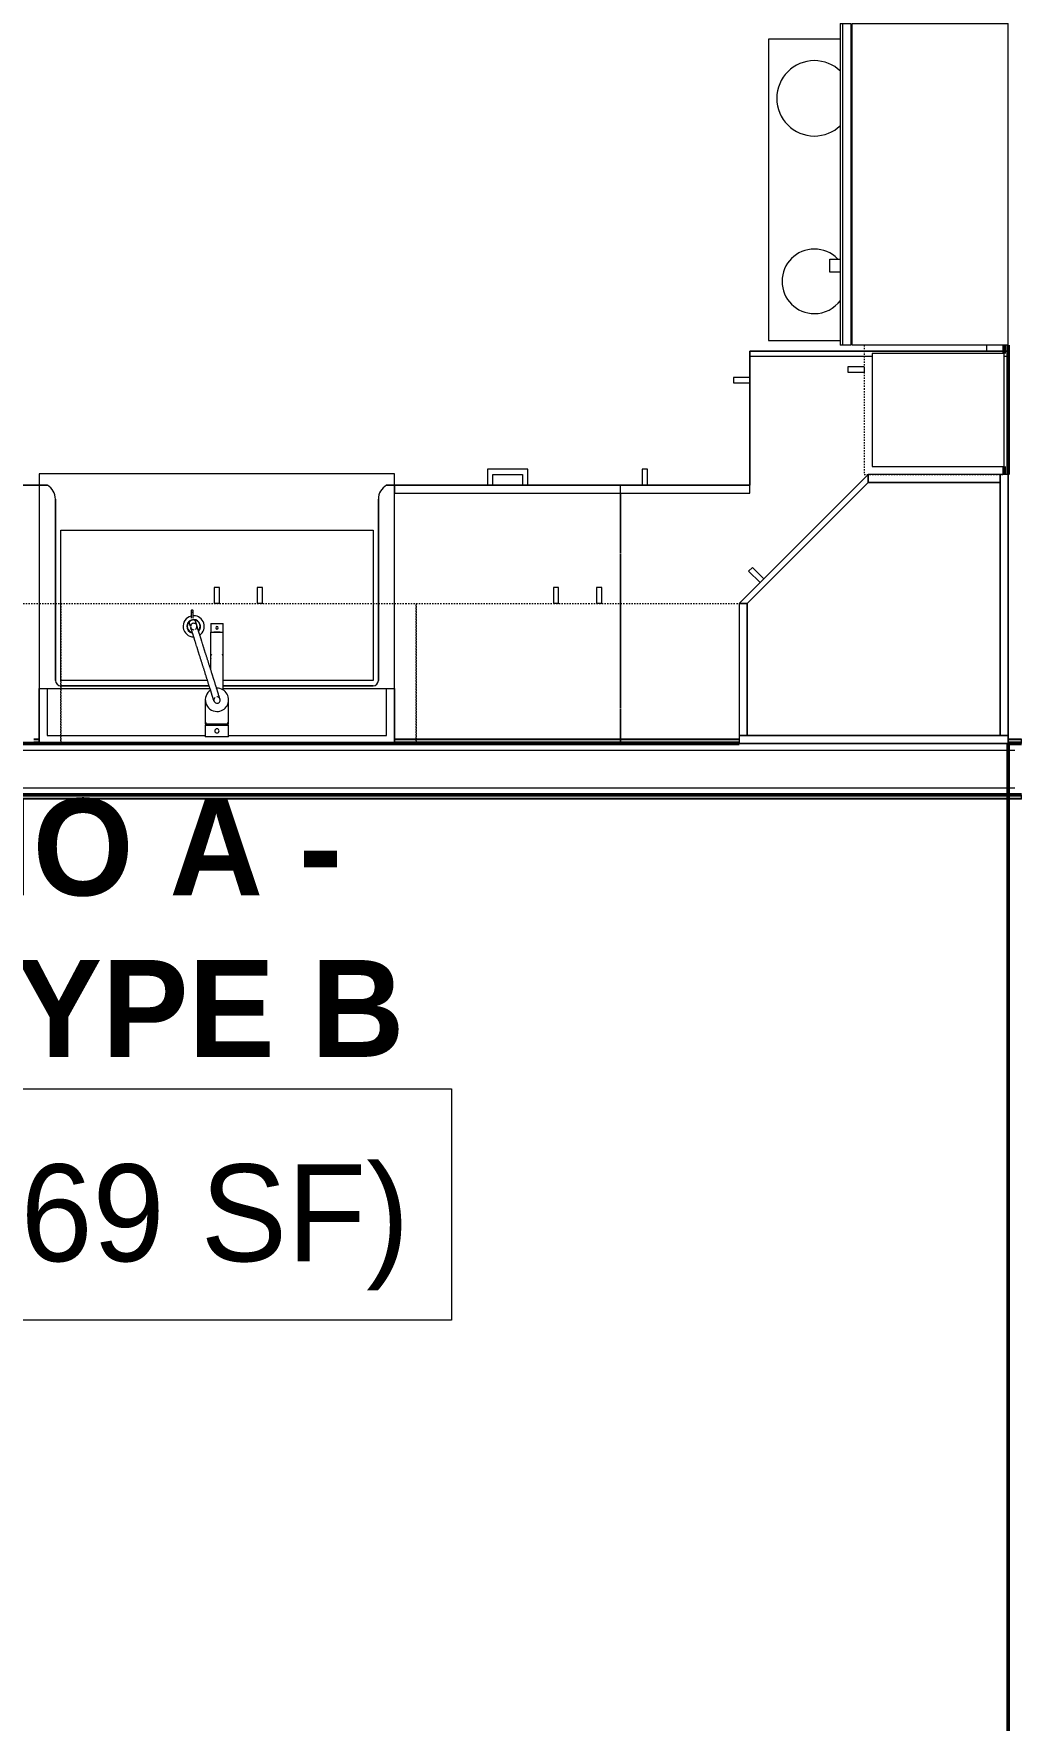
# Model space of a CAD drawing. Header units: inches. Extents: x -4235 to -464, y 9706 to 12425.
# Drawn here: x -2607.9 to -2517.1, y 10559.7 to 10716.4 of the extents above; entities that cross this region are included whole.
import ezdxf

# ---------------------------------------------------------------- set-up
doc = ezdxf.new("R2010")
doc.units = ezdxf.units.IN
doc.header["$MEASUREMENT"] = 0
doc.linetypes.add('Dash', pattern=[0.25, 0.125, -0.125])
for name, color, linetype, lineweight in [('0-1', 7, 'Continuous', 5), ('0-2', 254, 'Continuous', 9), ('A-AREA-IDEN', 2, 'Continuous', 9), ('A-WALL-1', 250, 'Continuous', 50), ('A-WALL-2', 50, 'Continuous', 13), ('A-WALL-3', 10, 'Continuous', 9), ('A-WALL-4', 254, 'Continuous', 9), ('A-WALL-5', 7, 'Continuous', 9), ('A-WALL-6', 113, 'Continuous', 9), ('I-WALL-1', 250, 'Continuous', 50), ('I-WALL-2', 10, 'Continuous', 9), ('I-WALL-3', 254, 'Continuous', 9), ('P-SANR-FIXT-1', 7, 'Continuous', 9), ('P-SANR-FIXT-2', 254, 'Continuous', 9), ('Q-CASE', 31, 'Continuous', 9), ('Q-CASE-1', 10, 'Continuous', 9), ('Q-CASE-2', 254, 'Continuous', 9), ('Q-CASE-3', 7, 'Continuous', 9), ('Q-CASE-4', 7, 'Dash', 9), ('Q-SPCQ-1', 7, 'Continuous', 9)]:
    doc.layers.add(name, color=color, linetype=linetype, lineweight=lineweight)
doc.styles.add('Century Gothic', font='ufonts.com_century-gothic.ttf', dxfattribs={"height": 9})
doc.styles.add('Century Gothic_B', font='GOTHICB.TTF', dxfattribs={"height": 9})

# ---------------------------------------------------------------- blocks, each defined once
blk = doc.blocks.new('Basic Wall _ INT - W4BØF - _5_8 GYP - 2X4 WOOD_BATT_ - 5_8 GYP_ - ___-2701567-BACKGROUND - 1ST FLOOR')
at = {"layer": 'A-WALL-3'}
for p, q in [((-2666.06, 10645.66), (-2666.06, 10645.64)), ((-2666.06, 10645.54), (-2666.06, 10645.6)), ((-2666.06, 10645.25), (-2666.06, 10645.54)), ((-2666.06, 10645.52), (-2666.06, 10645.46)), ((-2666.06, 10645.46), (-2666.06, 10645.31)), ((-2666.06, 10645.31), (-2666.06, 10645.25)), ((-2665.77, 10645.31), (-2665.83, 10645.31)), ((-2665.65, 10645.31), (-2665.73, 10645.31)), ((-2642.36, 10645.31), (-2642.47, 10645.31)), ((-2642.27, 10645.31), (-2642.36, 10645.31)), ((-2642.21, 10645.31), (-2642.26, 10645.31)), ((-2642.06, 10645.66), (-2637.31, 10645.66)), ((-2637.34, 10645.31), (-2642.03, 10645.31)), ((-2637.11, 10645.31), (-2637.17, 10645.31)), ((-2637.02, 10645.31), (-2637.11, 10645.31)), ((-2636.9, 10645.31), (-2637.02, 10645.31)), ((-2517.37, 10645.66), (-2516.12, 10645.66)), ((-2516.12, 10645.31), (-2517.37, 10645.31)), ((-2516.12, 10645.66), (-2516.12, 10645.62)), ((-2516.12, 10645.64), (-2516.12, 10645.66)), ((-2516.12, 10645.62), (-2516.12, 10645.54)), ((-2516.12, 10645.54), (-2516.12, 10645.25)), ((-2516.12, 10645.46), (-2516.12, 10645.52)), ((-2516.12, 10645.31), (-2516.12, 10645.46)), ((-2516.12, 10645.25), (-2516.12, 10645.31))]:
    blk.add_line(p, q, dxfattribs=at)
at = {"layer": 'A-WALL-4'}
for p, q in [((-2666.06, 10645.62), (-2666.06, 10645.66)), ((-2666.06, 10645.66), (-2642.06, 10645.66)), ((-2666.06, 10645.6), (-2666.06, 10645.62)), ((-2665.77, 10645.25), (-2665.83, 10645.25)), ((-2665.65, 10645.25), (-2665.73, 10645.25)), ((-2642.47, 10645.31), (-2665.65, 10645.31)), ((-2642.36, 10645.25), (-2642.47, 10645.25)), ((-2642.27, 10645.25), (-2642.36, 10645.25)), ((-2642.21, 10645.25), (-2642.26, 10645.25)), ((-2642.05, 10645.54), (-2637.32, 10645.54)), ((-2637.35, 10645.25), (-2642.02, 10645.25)), ((-2637.31, 10645.66), (-2517.37, 10645.66)), ((-2637.11, 10645.25), (-2637.17, 10645.25)), ((-2637.02, 10645.25), (-2637.11, 10645.25)), ((-2636.9, 10645.25), (-2637.02, 10645.25)), ((-2517.37, 10645.31), (-2636.9, 10645.31)), ((-2517.37, 10645.54), (-2516.12, 10645.54)), ((-2516.12, 10645.25), (-2517.37, 10645.25))]:
    blk.add_line(p, q, dxfattribs=at)
at = {"layer": 'A-WALL-5'}
for p, q in [((-2666.06, 10645.54), (-2642.06, 10645.54)), ((-2642.47, 10645.25), (-2665.65, 10645.25)), ((-2637.31, 10645.54), (-2517.37, 10645.54)), ((-2517.37, 10645.25), (-2636.9, 10645.25))]:
    blk.add_line(p, q, dxfattribs=at)
blk = doc.blocks.new('Basic Wall _ INT - W4BØF - _5_8 GYP - 2X4 WOOD_BATT_ - 5_8 GYP_ - ___-2701566-BACKGROUND - 1ST FLOOR')
at = {"layer": 'A-WALL-3'}
for p, q in [((-2666.06, 10650.54), (-2666.06, 10650.79)), ((-2666.06, 10650.77), (-2666.06, 10650.62)), ((-2666.06, 10650.62), (-2666.06, 10650.55)), ((-2664.78, 10650.54), (-2666.06, 10650.54)), ((-2666.06, 10650.53), (-2666.06, 10650.54)), ((-2666.06, 10650.52), (-2666.06, 10650.53)), ((-2666.06, 10650.48), (-2666.06, 10650.52)), ((-2666.06, 10650.46), (-2666.06, 10650.48)), ((-2666.06, 10650.41), (-2666.06, 10650.46)), ((-2666.06, 10650.44), (-2666.06, 10650.41)), ((-2666.06, 10650.41), (-2631.89, 10650.41)), ((-2665.86, 10650.83), (-2665.9, 10650.83)), ((-2665.86, 10650.77), (-2665.9, 10650.77)), ((-2665.77, 10650.83), (-2665.84, 10650.83)), ((-2665.77, 10650.77), (-2665.84, 10650.77)), ((-2665.65, 10650.83), (-2665.74, 10650.83)), ((-2665.65, 10650.77), (-2665.74, 10650.77)), ((-2662.1, 10650.77), (-2665.65, 10650.77)), ((-2631.89, 10650.54), (-2664.64, 10650.54)), ((-2631.89, 10650.77), (-2662.08, 10650.77)), ((-2607.37, 10650.77), (-2607.89, 10650.77)), ((-2607.37, 10650.54), (-2607.89, 10650.54)), ((-2607.89, 10650.41), (-2607.37, 10650.41)), ((-2607.37, 10650.41), (-2574.37, 10650.41)), ((-2542.37, 10650.77), (-2574.37, 10650.77)), ((-2542.37, 10650.54), (-2574.37, 10650.54)), ((-2574.37, 10650.41), (-2542.37, 10650.41)), ((-2542.37, 10650.41), (-2517.37, 10650.41)), ((-2516.12, 10650.77), (-2517.37, 10650.77)), ((-2517.37, 10650.41), (-2516.12, 10650.41)), ((-2516.12, 10650.77), (-2516.12, 10650.83)), ((-2516.12, 10650.83), (-2516.12, 10650.54)), ((-2516.12, 10650.62), (-2516.12, 10650.77)), ((-2516.12, 10650.55), (-2516.12, 10650.62)), ((-2516.12, 10650.54), (-2516.12, 10650.46)), ((-2516.12, 10650.46), (-2516.12, 10650.41)), ((-2516.12, 10650.41), (-2516.12, 10650.44))]:
    blk.add_line(p, q, dxfattribs=at)
at = {"layer": 'A-WALL-4'}
for p, q in [((-2661.39, 10650.83), (-2665.65, 10650.83)), ((-2631.89, 10650.83), (-2661.37, 10650.83)), ((-2607.37, 10650.83), (-2607.89, 10650.83)), ((-2542.37, 10650.83), (-2574.37, 10650.83)), ((-2516.12, 10650.83), (-2517.37, 10650.83)), ((-2516.12, 10650.54), (-2517.37, 10650.54))]:
    blk.add_line(p, q, dxfattribs=at)
blk = doc.blocks.new('Range - 24_ x 30_-V37-BACKGROUND - 1ST FLOOR')
at = {"layer": 'Q-SPCQ-1'}
blk.add_line((29.44, 22), (30, 22), dxfattribs=at)
for centre, radius, start, end in [((6.5, 6), 3.5, 81.0228, 98.9772), ((6.5, 6), 3.5, 136.43, 180), ((6.5, 6), 3.5, 360, 43.6162), ((23.5, 6), 3, 134.2601, 180), ((23.5, 6), 3, 360, 53.8773), ((6.5, 6), 3.5, 180, 0), ((23.5, 6), 3, 180, 360)]:
    blk.add_arc(centre, radius, start, end, dxfattribs=at)
blk = doc.blocks.new('300 Series Wall Hung Cabinet_302 - 33_ X 21_-2749814-BACKGROUND - 1ST FLOOR')
at = {"layer": 'Q-CASE-3'}
for p, q in [((-1.76, 16.87), (-2.25, 16.87)), ((-2.25, 16.87), (-2.25, 15.38)), ((-1.76, 15.38), (-1.76, 16.87)), ((2.24, 16.87), (1.75, 16.87)), ((1.75, 16.87), (1.75, 15.38)), ((2.24, 15.38), (2.24, 16.87)), ((-1.76, 15.38), (-2.25, 15.38)), ((2.24, 15.38), (1.75, 15.38))]:
    blk.add_line(p, q, dxfattribs=at)
at = {"layer": 'Q-CASE-4'}
for p, q in [((-16.5, 2.37), (-16.5, 15.38)), ((-16.5, 15.38), (16.5, 15.38)), ((16.5, 15.38), (16.5, 2.37)), ((16.5, 2.37), (-16.5, 2.37))]:
    blk.add_line(p, q, dxfattribs=at)
blk = doc.blocks.new('Base Cabinet 4 Drawer 254 - Base Cabinet 4 Drawer 254 21_-V40-BACKGROUND - 1ST FLOOR')
at = {"layer": 'Q-CASE-1'}
for p, q in [((-9.76, -0.38), (-9.76, 0)), ((-9.76, 0), (11.24, 0)), ((11.24, 0), (11.24, -0.38)), ((-1.14, -24), (-0.64, -24)), ((-1.14, -24), (-0.64, -24)), ((-1.14, -24), (-0.64, -24)), ((2.61, -24), (2.11, -24)), ((2.61, -24), (2.11, -24)), ((2.61, -24), (2.11, -24))]:
    blk.add_line(p, q, dxfattribs=at)
at = {"layer": 'Q-CASE-2'}
for p, q in [((-9.76, -3.26), (-9.76, -0.38)), ((11.24, -0.38), (11.24, -5.17)), ((-9.76, -17.61), (-9.76, -3.32)), ((11.24, -5.2), (11.24, -23.25)), ((-9.76, -23.25), (-9.76, -17.69)), ((-9.76, -23.25), (-9.76, -24)), ((11.24, -23.25), (-9.76, -23.25)), ((11.24, -24), (11.24, -23.25)), ((-9.76, -24), (11.24, -24)), ((-1.14, -24), (-0.64, -24)), ((2.61, -24), (2.11, -24))]:
    blk.add_line(p, q, dxfattribs=at)
at = {"layer": 'Q-CASE-3'}
for p, q in [((-1.14, -24), (-1.14, -25.5)), ((-0.64, -25), (-0.64, -24)), ((2.11, -25), (-0.64, -25)), ((2.11, -24), (2.11, -25)), ((2.61, -25.5), (2.61, -24)), ((-1.14, -25.5), (2.61, -25.5))]:
    blk.add_line(p, q, dxfattribs=at)
blk = doc.blocks.new('Vanity Cabinet-Double Door - 33_-V33-BACKGROUND - 1ST FLOOR')
at = {"layer": 'Q-CASE-1'}
for p, q in [((-15.76, -0.38), (-15.76, 0)), ((-15.76, 0), (17.24, 0)), ((-15.76, 0), (-15.76, -0.38)), ((17.24, 0), (-15.76, 0)), ((17.24, 0), (-15.76, 0)), ((17.24, 0), (17.24, -0.38)), ((17.24, -0.38), (17.24, 0))]:
    blk.add_line(p, q, dxfattribs=at)
at = {"layer": 'Q-CASE-2'}
for p, q in [((-15.76, -5.1), (-15.76, -0.38)), ((-15.76, -0.38), (-15.76, -5.1)), ((-15.01, -0.75), (-15.01, -5.1)), ((-0.34, -0.75), (-15.01, -0.75)), ((16.49, -0.75), (1.82, -0.75)), ((16.49, -5.1), (16.49, -0.75)), ((17.24, -0.38), (17.24, -5.1)), ((17.24, -5.1), (17.24, -0.38))]:
    blk.add_line(p, q, dxfattribs=at)
blk = doc.blocks.new('308 - 308 x 27_-2727435-BACKGROUND - 1ST FLOOR')
at = {"layer": 'Q-CASE'}
for p, q in [((0, 27.38), (-12, 15.38)), ((0, 26.63), (0, 27.38)), ((-11.25, 15.38), (0, 26.63)), ((-12, 15.38), (-11.25, 15.38))]:
    blk.add_line(p, q, dxfattribs=at)
at = {"layer": 'Q-CASE-3'}
for p, q in [((0, 27.38), (0, 26.63)), ((12.25, 27.38), (0, 27.38)), ((12.25, 26.63), (12.25, 27.38)), ((13, 27.38), (12.25, 27.38)), ((12.25, 27.38), (12.25, 3.12)), ((13, 3.12), (13, 27.38)), ((0, 26.63), (-11.25, 15.38)), ((12.25, 26.63), (0, 26.63)), ((0, 26.63), (12.25, 26.63)), ((12.25, 3.12), (12.25, 26.63)), ((-10.76, 18.73), (-11.11, 18.39)), ((-11.11, 18.39), (-10.05, 17.33)), ((-9.7, 17.67), (-10.76, 18.73)), ((-12, 15.38), (-12, 3.12)), ((-11.25, 15.38), (-12, 15.38)), ((-11.25, 15.38), (-11.25, 3.12)), ((-11.25, 3.12), (-11.25, 15.38)), ((-12, 3.12), (-11.25, 3.12)), ((13, 3.12), (-12, 3.12)), ((-12, 3.12), (-12, 2.37)), ((-12, 2.37), (13, 2.37)), ((-11.25, 3.12), (12.25, 3.12)), ((12.25, 3.12), (13, 3.12)), ((13, 2.37), (13, 3.12))]:
    blk.add_line(p, q, dxfattribs=at)
blk = doc.blocks.new('300 Series Wall Hung Cabinet_301 - 12_ x 27_-2529027-BACKGROUND - 1ST FLOOR')
at = {"layer": 'Q-CASE-3'}
for p, q in [((5.25, -0.19), (-5.25, -0.19)), ((-5.25, -0.19), (-5.25, -12.44)), ((5.25, -12.44), (5.25, -0.19)), ((-5.25, -12.44), (5.25, -12.44)), ((-4, -13.19), (-3.51, -13.19)), ((-4, -13.19), (-4, -14.69)), ((-3.51, -14.69), (-3.51, -13.19)), ((-4, -14.69), (-3.51, -14.69))]:
    blk.add_line(p, q, dxfattribs=at)
at = {"layer": 'Q-CASE-4'}
for p, q in [((6, -0.19), (-6, -0.19)), ((-6, -0.19), (-6, -13.19)), ((6, -13.19), (6, -0.19)), ((-6, -13.19), (6, -13.19))]:
    blk.add_line(p, q, dxfattribs=at)
blk = doc.blocks.new('30quot_MicrowaveVent_11166 - 70cm miele oven-2322118-BACKGROUND - 1ST FLOOR')
at = {"layer": 'Q-CASE-3'}
for p, q in [((-14.2, -14.49), (-14.2, 0)), ((15.68, 0), (-14.2, 0)), ((15.68, 0), (15.68, -14.49)), ((15.68, -14.49), (-14.2, -14.49)), ((-14.2, -14.61), (15.68, -14.61)), ((-14.2, -15.39), (-14.2, -14.61)), ((-14.2, -15.6), (-14.2, -15.39)), ((-14.2, -15.39), (15.68, -15.39)), ((-14.2, -15.6), (15.68, -15.6)), ((7.69, -16.55), (7.69, -15.63)), ((8.88, -15.63), (8.88, -16.55)), ((15.68, -14.61), (15.68, -15.39)), ((15.68, -15.39), (15.68, -15.6)), ((7.69, -16.6), (8.88, -16.6))]:
    blk.add_line(p, q, dxfattribs=at)
blk = doc.blocks.new('Base Cabinet Corner 197 - Base Cabinet Corner 197-V41-BACKGROUND - 1ST FLOOR')
at = {"layer": 'Q-CASE-1'}
for p, q in [((-23.26, 0), (1.74, 0)), ((-23.26, -25), (-23.26, 0)), ((1.74, 0), (12.74, 0)), ((12.74, 0), (12.74, -0.38)), ((-23.26, -36), (-23.26, -25)), ((10.24, -24), (10.73, -24)), ((-22.89, -36), (-23.26, -36))]:
    blk.add_line(p, q, dxfattribs=at)
at = {"layer": 'Q-CASE-2'}
for p, q in [((12.74, -0.38), (12.74, -3.26)), ((12.74, -3.32), (12.74, -17.61)), ((12.74, -17.69), (12.74, -24)), ((0.74, -23.25), (0.74, -36)), ((2.15, -23.25), (0.74, -23.25)), ((0.74, -23.25), (0.74, -24)), ((12.74, -23.25), (2.16, -23.25)), ((0.74, -24), (0.74, -36)), ((12.74, -24), (0.74, -24)), ((10.24, -24), (10.73, -24)), ((0.73, -34), (0.73, -33.51)), ((0.74, -36), (-10.64, -36))]:
    blk.add_line(p, q, dxfattribs=at)
at = {"layer": 'Q-CASE-3'}
for p, q in [((10.24, -24), (10.24, -25.5)), ((10.73, -25.5), (10.73, -24)), ((10.24, -25.5), (10.73, -25.5)), ((2.23, -33.51), (0.74, -33.51)), ((0.74, -34), (2.23, -34)), ((2.23, -34), (2.23, -33.51))]:
    blk.add_line(p, q, dxfattribs=at)
blk = doc.blocks.new('kitchen_faucet_14143 - kitchen_faucet_14143-V73-BACKGROUND - 1ST FLOOR')
at = {"layer": 'P-SANR-FIXT-1'}
for p, q in [((-6.3, 0.57), (-7.09, 0.57)), ((-7.09, -0.57), (-7.09, 0.57)), ((-0.9, 0.59), (-6.3, 0.59)), ((-6.3, 0.51), (-6.3, 0.59)), ((-6.3, 0.42), (-6.3, 0.5)), ((-6.3, 0.3), (-6.3, 0.4)), ((-6.3, 0.29), (-6.3, 0.15)), ((-6.3, 0.15), (-6.3, 0.29)), ((-6.3, 0.15), (-6.3, -0.15)), ((-6.3, -0.15), (-6.3, 0.15)), ((-3.97, 0.59), (-4.89, 0.59)), ((2.26, 1.08), (0, 1.08)), ((2.34, 1.02), (2.1, 1.02)), ((2.26, 1.08), (2.26, -1.08)), ((3.44, 1.08), (2.34, 1.08)), ((2.34, -1.08), (2.34, 1.08)), ((3.44, 1.08), (3.44, -1.08)), ((-7.09, -0.57), (-6.3, -0.57)), ((-6.3, -0.29), (-6.3, -0.15)), ((-6.3, -0.19), (-6.3, -0.29)), ((-6.3, -0.4), (-6.3, -0.3)), ((-6.3, -0.5), (-6.3, -0.42)), ((-6.3, -0.59), (-6.3, -0.57)), ((-6.3, -0.59), (-2.83, -0.59)), ((-4.89, -0.59), (-3.97, -0.59)), ((-0.94, -0.59), (-0.9, -0.59)), ((0, -1.08), (2.26, -1.08)), ((2.1, -1.02), (2.34, -1.02)), ((2.34, -1.08), (3.44, -1.08)), ((-7.58, -2.2), (-8.24, -2.2)), ((-8.24, -2.4), (-7.58, -2.4)), ((-7.41, -2.04), (-6.99, -1.91)), ((-6.81, -2.46), (-7.23, -2.59))]:
    blk.add_line(p, q, dxfattribs=at)
at = {"layer": 'P-SANR-FIXT-1', "flags": 128}
for points in [[(-0.06, 0.29), (-0.07, 0.29), (-0.07, 0.29), (-0.07, 0.29), (-0.07, 0.29), (-0.07, 0.29), (-0.08, 0.28), (-0.08, 0.28), (-0.09, 0.28), (-0.1, 0.28), (-0.1, 0.28), (-0.11, 0.27), (-0.26, 0.23), (-0.28, 0.22), (-0.3, 0.22), (-0.46, 0.16), (-0.49, 0.16), (-0.51, 0.15), (-0.54, 0.14), (-0.57, 0.13), (-0.6, 0.12), (-0.63, 0.11), (-0.66, 0.1), (-0.69, 0.09), (-0.72, 0.08), (-0.75, 0.07), (-0.78, 0.06), (-0.82, 0.05), (-0.85, 0.04), (-0.89, 0.03), (-0.92, 0.02), (-0.96, 0.01), (-1, 0), (-1.04, -0.02), (-1.07, -0.03), (-1.11, -0.04), (-1.15, -0.05), (-1.2, -0.07), (-1.24, -0.08), (-1.28, -0.09), (-1.32, -0.11), (-1.37, -0.12), (-1.41, -0.14), (-1.46, -0.15), (-1.5, -0.16), (-1.55, -0.18), (-1.6, -0.19), (-1.65, -0.21), (-1.69, -0.23), (-1.74, -0.24), (-1.79, -0.26), (-2.49, -0.48), (-2.55, -0.5), (-2.61, -0.51), (-2.67, -0.53), (-2.72, -0.55), (-2.78, -0.57), (-2.84, -0.59), (-2.9, -0.61), (-2.96, -0.62), (-3.02, -0.64), (-3.08, -0.66), (-3.14, -0.68), (-3.19, -0.7), (-3.25, -0.72), (-3.31, -0.74), (-3.37, -0.76), (-3.43, -0.77), (-3.49, -0.79), (-3.55, -0.81), (-3.61, -0.83), (-3.67, -0.85), (-3.73, -0.87), (-3.79, -0.89), (-3.85, -0.91), (-3.91, -0.92), (-3.97, -0.94), (-4.03, -0.96), (-4.09, -0.98), (-4.15, -1), (-4.21, -1.02), (-4.26, -1.04), (-4.32, -1.05), (-4.94, -1.25), (-4.99, -1.27), (-5.04, -1.28), (-5.09, -1.3), (-5.15, -1.31), (-5.2, -1.33), (-5.44, -1.41), (-5.48, -1.42), (-5.53, -1.43), (-5.57, -1.45), (-5.62, -1.46), (-5.66, -1.48), (-5.7, -1.49), (-5.75, -1.5), (-5.79, -1.52), (-5.83, -1.53), (-5.87, -1.54), (-5.91, -1.56), (-5.95, -1.57), (-5.99, -1.58), (-6.02, -1.59), (-6.06, -1.6), (-6.1, -1.61), (-6.13, -1.63), (-6.17, -1.64), (-6.2, -1.65), (-6.23, -1.66), (-6.26, -1.67), (-6.3, -1.68), (-6.33, -1.69), (-6.36, -1.7), (-6.38, -1.71), (-6.41, -1.71), (-6.44, -1.72), (-6.47, -1.73), (-6.49, -1.74), (-6.52, -1.75), (-6.54, -1.76), (-6.57, -1.76), (-6.59, -1.77), (-6.61, -1.78), (-6.63, -1.78), (-6.65, -1.79), (-6.67, -1.8), (-6.69, -1.8), (-6.71, -1.81), (-6.73, -1.81), (-6.74, -1.82), (-6.76, -1.82), (-6.77, -1.83), (-6.79, -1.83), (-6.8, -1.84), (-6.81, -1.84), (-6.83, -1.84), (-6.84, -1.85), (-6.85, -1.85), (-6.86, -1.85), (-6.87, -1.86), (-6.87, -1.86), (-6.88, -1.86), (-6.89, -1.86), (-6.89, -1.87), (-6.9, -1.87), (-6.9, -1.87), (-6.9, -1.87), (-6.91, -1.87), (-6.91, -1.87), (-6.91, -1.87)], [(0.27, 0.18), (0.21, 0.23), (0.15, 0.28), (0.08, 0.3), (0, 0.3), (-0.08, 0.28), (-0.15, 0.25), (-0.2, 0.2), (-0.24, 0.13), (-0.27, 0.06), (-0.27, -0.02)], [(-0.22, -0.16), (-0.17, -0.22), (-0.1, -0.26), (-0.03, -0.28), (0.05, -0.29), (0.13, -0.27), (0.19, -0.23), (0.25, -0.18), (0.29, -0.12), (0.31, -0.04), (0.32, 0.03), (0.3, 0.11), (0.27, 0.18)], [(0.11, -0.27), (0.11, -0.27), (0.11, -0.27), (0.11, -0.28), (0.11, -0.28), (0.1, -0.28), (0.1, -0.28), (0.09, -0.28), (0.09, -0.28), (0.08, -0.28), (0.07, -0.29), (0.06, -0.29), (-0.08, -0.34), (-0.1, -0.34), (-0.12, -0.35), (-0.14, -0.35), (-0.16, -0.36), (-0.18, -0.37), (-0.2, -0.37), (-0.23, -0.38), (-0.25, -0.39), (-0.27, -0.4), (-0.3, -0.4), (-0.32, -0.41), (-0.35, -0.42), (-0.38, -0.43), (-0.41, -0.44), (-0.44, -0.45), (-0.46, -0.46), (-0.5, -0.47), (-0.53, -0.48), (-0.56, -0.49), (-0.59, -0.5), (-0.62, -0.51), (-0.66, -0.52), (-0.69, -0.53), (-0.73, -0.54), (-0.77, -0.55), (-0.8, -0.56), (-0.84, -0.58), (-0.88, -0.59), (-0.92, -0.6), (-0.96, -0.61), (-1, -0.63), (-1.04, -0.64), (-1.08, -0.65), (-1.13, -0.67), (-1.17, -0.68), (-1.22, -0.69), (-1.26, -0.71), (-1.31, -0.72), (-1.35, -0.74), (-1.4, -0.75), (-1.45, -0.77), (-1.5, -0.78), (-1.54, -0.8), (-1.59, -0.81), (-1.64, -0.83), (-1.69, -0.84), (-1.75, -0.86), (-1.8, -0.88), (-1.85, -0.89), (-1.9, -0.91), (-1.96, -0.93), (-2.01, -0.94), (-2.06, -0.96), (-2.12, -0.98), (-2.18, -1), (-2.23, -1.01), (-2.29, -1.03), (-2.34, -1.05), (-2.4, -1.07), (-2.46, -1.09), (-2.52, -1.1), (-2.57, -1.12), (-2.63, -1.14), (-2.69, -1.16), (-2.75, -1.18), (-2.81, -1.2), (-2.87, -1.21), (-2.93, -1.23), (-2.99, -1.25), (-3.05, -1.27), (-3.1, -1.29), (-3.16, -1.31), (-3.22, -1.33), (-3.28, -1.35), (-3.34, -1.37), (-3.4, -1.38), (-3.46, -1.4), (-3.52, -1.42), (-3.58, -1.44), (-3.64, -1.46), (-3.7, -1.48), (-3.76, -1.5), (-3.82, -1.52), (-3.88, -1.53), (-3.94, -1.55), (-4, -1.57), (-4.05, -1.59), (-4.11, -1.61), (-4.74, -1.8), (-4.79, -1.82), (-4.84, -1.84), (-4.89, -1.85), (-4.94, -1.87), (-4.99, -1.89), (-5.22, -1.96), (-5.27, -1.97), (-5.32, -1.99), (-5.36, -2), (-5.41, -2.02), (-5.45, -2.03), (-5.49, -2.04), (-5.54, -2.06), (-5.58, -2.07), (-5.62, -2.08), (-5.66, -2.1), (-5.7, -2.11), (-5.74, -2.12), (-5.78, -2.13), (-5.82, -2.15), (-5.85, -2.16), (-5.89, -2.17), (-5.93, -2.18), (-5.96, -2.19), (-6, -2.2), (-6.03, -2.21), (-6.06, -2.22), (-6.09, -2.23), (-6.13, -2.24), (-6.16, -2.25), (-6.19, -2.26), (-6.21, -2.27), (-6.24, -2.28), (-6.27, -2.29), (-6.3, -2.3), (-6.32, -2.3), (-6.35, -2.31), (-6.37, -2.32), (-6.39, -2.33), (-6.42, -2.33), (-6.44, -2.34), (-6.46, -2.35), (-6.48, -2.35), (-6.5, -2.36), (-6.52, -2.37), (-6.54, -2.37), (-6.55, -2.38), (-6.57, -2.38), (-6.59, -2.39), (-6.6, -2.39), (-6.61, -2.4), (-6.63, -2.4), (-6.64, -2.41), (-6.65, -2.41), (-6.66, -2.41), (-6.67, -2.42), (-6.68, -2.42), (-6.69, -2.42), (-6.7, -2.42), (-6.7, -2.43), (-6.71, -2.43), (-6.72, -2.43), (-6.72, -2.43), (-6.72, -2.43), (-6.73, -2.43), (-6.73, -2.43), (-6.73, -2.43), (-6.73, -2.43)], [(-6.56, -2), (-6.61, -1.94), (-6.67, -1.9), (-6.74, -1.87), (-6.82, -1.86), (-6.9, -1.87), (-6.97, -1.9), (-7.03, -1.94), (-7.08, -2), (-7.1, -2.08), (-7.11, -2.15)], [(-7.11, -2.15), (-7.1, -2.23), (-7.08, -2.3), (-7.03, -2.36), (-6.97, -2.41), (-6.9, -2.44), (-6.82, -2.45), (-6.74, -2.44), (-6.67, -2.41), (-6.61, -2.36), (-6.56, -2.3), (-6.53, -2.23), (-6.52, -2.15)]]:
    blk.add_lwpolyline(points, dxfattribs=at)
at = {"layer": 'P-SANR-FIXT-1'}
for centre, radius, start, end in [((-6.69, 0), 0.118, 0, 180), ((0, 0), 1.08, 360, 180), ((2.88, 0), 0.197, 0, 180), ((-6.83, -2.16), 0.984, 34.6289, 180), ((-6.83, -2.16), 0.63, 45, 180), ((-6.69, 0), 0.118, 180, 360), ((0, 0), 1.08, 180, 182.3811), ((0, 0), 1.08, 212.5288, 360), ((2.88, 0), 0.197, 180, 0), ((-6.83, -2.16), 0.984, 180, 183.6246), ((-6.83, -2.16), 0.984, 195, 360), ((-6.83, -2.16), 0.63, 180, 349.6916), ((-6.83, -2.16), 0.591, 168.6397, 180), ((-6.83, -2.16), 0.591, 180, 227.1165), ((-6.83, -2.16), 0.591, 47.2269, 168.6397), ((-6.83, -2.16), 0.591, 227.1165, 345.2352)]:
    blk.add_arc(centre, radius, start, end, dxfattribs=at)
for centre, major_axis, ratio, start_param, end_param in [((-3.97, 0), (0, 0.591), 0.906308, 6.021386, 6.806784), ((-3.97, 0), (0, 0.591), 0.906308, 2.617994, 3.403392), ((-8.24, -2.3), (0, 0.0984), 0.984808, 4.712389, 7.853982), ((-8.24, -2.3), (0, 0.0984), 0.984808, 1.570796, 4.712389)]:
    blk.add_ellipse(centre, major_axis=major_axis, ratio=ratio, start_param=start_param, end_param=end_param, dxfattribs=at)
blk = doc.blocks.new('Stainless Steel Farmhous Kitchen Sink - Stainless Steel Farmhous Kitchen Sink-V74-BACKGROUND - 1ST FLOOR')
at = {"layer": 'P-SANR-FIXT-1'}
for p, q in [((-31, -16.96), (-31, -3)), ((-31, -3), (-17.08, -3)), ((-15.64, -3), (-2, -3)), ((-2, -3), (-2, -16.96)), ((-2, -16.96), (-31, -16.96)), ((-33, -21.15), (-33, -22.2)), ((0, -22.2), (0, -21.15)), ((-33, -22.2), (0, -22.2))]:
    blk.add_line(p, q, dxfattribs=at)
at = {"layer": 'P-SANR-FIXT-2'}
for p, q in [((-17.09, -2.25), (-33, -2.25)), ((-33, -2.25), (-33, -2.32)), ((-33, -2.35), (-33, -21.15)), ((0, -2.25), (-15.88, -2.25)), ((0, -2.32), (0, -2.25)), ((0, -21.15), (0, -2.35))]:
    blk.add_line(p, q, dxfattribs=at)
blk = doc.blocks.new('300 Series Wall Hung Cabinet_302 - 30_ X 27_-2568021-BACKGROUND - 1ST FLOOR')
at = {"layer": 'Q-CASE-3'}
for p, q in [((-1.76, 16.87), (-2.25, 16.87)), ((-2.25, 16.87), (-2.25, 15.38)), ((-1.76, 15.38), (-1.76, 16.87)), ((2.24, 16.87), (1.75, 16.87)), ((1.75, 16.87), (1.75, 15.38)), ((2.24, 15.38), (2.24, 16.87)), ((-1.76, 15.38), (-2.25, 15.38)), ((2.24, 15.38), (1.75, 15.38))]:
    blk.add_line(p, q, dxfattribs=at)
at = {"layer": 'Q-CASE-4'}
for p, q in [((-15, 2.37), (-15, 15.38)), ((-15, 15.38), (15, 15.38)), ((15, 15.38), (15, 2.37)), ((15, 2.37), (-15, 2.37))]:
    blk.add_line(p, q, dxfattribs=at)
blk = doc.blocks.new('CTR - 1st Phase - Unit Layouts_rvt-1-BACKGROUND - 1ST FLOOR')
at = {"layer": 'A-WALL-1'}
for p, q in [((-2517.75, 10687.41), (-2517.75, 10686.66)), ((-2517.37, 10675.41), (-2517.37, 10687.41)), ((-2517.75, 10676.16), (-2517.75, 10675.41)), ((-2542.37, 10650.41), (-2666.06, 10650.41)), ((-2516.12, 10650.41), (-2517.37, 10650.41)), ((-2637.31, 10645.66), (-2516.12, 10645.66))]:
    blk.add_line(p, q, dxfattribs=at)
at = {"layer": 'A-WALL-2'}
for p, q in [((-2666.06, 10649.79), (-2516.75, 10649.79)), ((-2637.94, 10646.29), (-2516.75, 10646.29))]:
    blk.add_line(p, q, dxfattribs=at)
at = {"layer": 'A-WALL-3'}
for p, q in [((-2517.37, 10675.41), (-2517.37, 10687.41)), ((-2517.37, 10650.79), (-2517.37, 10675.41)), ((-2607.37, 10650.41), (-2607.89, 10650.41)), ((-2542.37, 10650.41), (-2574.37, 10650.41)), ((-2517.37, 10650.41), (-2542.37, 10650.41)), ((-2516.12, 10650.41), (-2517.37, 10650.41)), ((-2636.9, 10645.66), (-2517.37, 10645.66)), ((-2517.37, 10645.66), (-2516.12, 10645.66))]:
    blk.add_line(p, q, dxfattribs=at)
at = {"layer": 'A-WALL-4'}
for p, q in [((-2517.75, 10687.41), (-2517.75, 10686.66)), ((-2517.75, 10676.16), (-2517.75, 10675.41))]:
    blk.add_line(p, q, dxfattribs=at)
at = {"layer": 'A-WALL-6'}
for p, q in [((-2539.62, 10715.85), (-2539.62, 10687.85)), ((-2532.97, 10715.85), (-2539.62, 10715.85)), ((-2539.62, 10715.85), (-2539.62, 10687.85)), ((-2532.97, 10715.85), (-2539.62, 10715.85)), ((-2531.86, 10715.85), (-2531.98, 10715.85)), ((-2531.86, 10715.85), (-2531.98, 10715.85)), ((-2539.62, 10687.85), (-2532.97, 10687.85)), ((-2539.62, 10687.85), (-2532.97, 10687.85)), ((-2531.98, 10687.85), (-2531.86, 10687.85)), ((-2531.98, 10687.85), (-2531.86, 10687.85)), ((-2541.37, 10686.85), (-2517.75, 10686.85)), ((-2541.37, 10686.85), (-2541.37, 10674.41)), ((-2541.37, 10674.41), (-2541.37, 10686.85)), ((-2517.75, 10686.85), (-2541.37, 10686.85)), ((-2517.75, 10686.85), (-2517.37, 10686.85)), ((-2517.37, 10686.85), (-2517.75, 10686.85)), ((-2517.37, 10686.85), (-2517.37, 10675.41)), ((-2517.37, 10675.41), (-2517.37, 10686.85)), ((-2606.63, 10674.41), (-2666.06, 10674.41)), ((-2666.06, 10674.41), (-2606.63, 10674.41)), ((-2541.37, 10674.41), (-2575.12, 10674.41)), ((-2575.12, 10674.41), (-2541.37, 10674.41)), ((-2517.37, 10675.41), (-2517.37, 10650.41)), ((-2517.37, 10650.41), (-2517.37, 10675.41)), ((-2605.87, 10656.27), (-2605.87, 10673.11)), ((-2605.87, 10673.11), (-2605.87, 10656.27)), ((-2575.87, 10673.11), (-2575.87, 10656.27)), ((-2575.87, 10656.27), (-2575.87, 10673.11)), ((-2591.58, 10655.77), (-2605.37, 10655.77)), ((-2605.37, 10655.77), (-2591.58, 10655.77)), ((-2576.37, 10655.77), (-2590.29, 10655.77)), ((-2590.29, 10655.77), (-2576.37, 10655.77)), ((-2666.06, 10650.41), (-2542.37, 10650.41)), ((-2542.37, 10650.41), (-2666.06, 10650.41)), ((-2542.37, 10650.41), (-2517.37, 10650.41)), ((-2517.37, 10650.41), (-2542.37, 10650.41))]:
    blk.add_line(p, q, dxfattribs=at)
for centre, radius, start, end in [((-2607.37, 10673.11), 1.5, 0, 60.1638), ((-2607.37, 10673.11), 1.5, 0, 60.1638), ((-2574.37, 10673.11), 1.5, 119.8362, 180), ((-2574.37, 10673.11), 1.5, 119.8362, 180), ((-2605.37, 10656.27), 0.5, 180, 270), ((-2605.37, 10656.27), 0.5, 180, 270), ((-2576.37, 10656.27), 0.5, 270, 0), ((-2576.37, 10656.27), 0.5, 270, 0)]:
    blk.add_arc(centre, radius, start, end, dxfattribs=at)
at = {"layer": '0-2'}
for name, p, rotation in [('30quot_MicrowaveVent_11166 - 70cm miele oven-2322118-BACKGROUND - 1ST FLOOR', (-2517.37, 10703.09), 270.000000000005), ('Range - 24_ x 30_-V37-BACKGROUND - 1ST FLOOR', (-2541.37, 10716.85), 270.0000000000173), ('300 Series Wall Hung Cabinet_301 - 12_ x 27_-2529027-BACKGROUND - 1ST FLOOR', (-2517.56, 10681.41), 270.000000000003), ('Base Cabinet Corner 197 - Base Cabinet Corner 197-V41-BACKGROUND - 1ST FLOOR', (-2540.64, 10650.41), 180), ('Stainless Steel Farmhous Kitchen Sink - Stainless Steel Farmhous Kitchen Sink-V74-BACKGROUND - 1ST FLOOR', (-2607.37, 10653.27), 180), ('Base Cabinet 4 Drawer 254 - Base Cabinet 4 Drawer 254 21_-V40-BACKGROUND - 1ST FLOOR', (-2563.14, 10650.41), 180), ('kitchen_faucet_14143 - kitchen_faucet_14143-V73-BACKGROUND - 1ST FLOOR', (-2590.87, 10654.47), 270.0000000000128), ('Vanity Cabinet-Double Door - 33_-V33-BACKGROUND - 1ST FLOOR', (-2590.14, 10650.41), 180)]:
    blk.add_blockref(name, p, dxfattribs=dict(at, rotation=rotation))
for name, p in [('308 - 308 x 27_-2727435-BACKGROUND - 1ST FLOOR', (-2530.37, 10648.04)), ('300 Series Wall Hung Cabinet_302 - 30_ X 27_-2568021-BACKGROUND - 1ST FLOOR', (-2620.37, 10648.04)), ('300 Series Wall Hung Cabinet_302 - 33_ X 21_-2749814-BACKGROUND - 1ST FLOOR', (-2588.87, 10648.04)), ('300 Series Wall Hung Cabinet_302 - 30_ X 27_-2568021-BACKGROUND - 1ST FLOOR', (-2557.37, 10648.04)), ('Basic Wall _ INT - W4BØF - _5_8 GYP - 2X4 WOOD_BATT_ - 5_8 GYP_ - ___-2701566-BACKGROUND - 1ST FLOOR', (0, 0)), ('Basic Wall _ INT - W4BØF - _5_8 GYP - 2X4 WOOD_BATT_ - 5_8 GYP_ - ___-2701567-BACKGROUND - 1ST FLOOR', (0, 0))]:
    blk.add_blockref(name, p, dxfattribs=at)
blk = doc.blocks.new('CTR - 1st Phase - Common Walls_rvt-1-BACKGROUND - 1ST FLOOR')
at = {"layer": 'I-WALL-1'}
for p, q in [((-2517.37, 10687.41), (-2517.37, 10675.41)), ((-2517.37, 10650.41), (-2517.37, 10458.16))]:
    blk.add_line(p, q, dxfattribs=at)
at = {"layer": 'I-WALL-2'}
for p, q in [((-2517.37, 10687.41), (-2517.37, 10686.85)), ((-2517.37, 10686.85), (-2517.37, 10675.41)), ((-2517.37, 10675.41), (-2517.37, 10650.83)), ((-2517.37, 10650.79), (-2517.37, 10650.71)), ((-2517.37, 10650.71), (-2517.37, 10650.62)), ((-2517.37, 10650.62), (-2517.37, 10650.56)), ((-2517.37, 10650.41), (-2517.37, 10649.79)), ((-2517.37, 10649.77), (-2517.37, 10646.29)), ((-2517.37, 10646.29), (-2517.37, 10645.66)), ((-2517.37, 10645.52), (-2517.37, 10645.46)), ((-2517.37, 10645.46), (-2517.37, 10645.37)), ((-2517.37, 10645.37), (-2517.37, 10645.25))]:
    blk.add_line(p, q, dxfattribs=at)
at = {"layer": 'I-WALL-3'}
blk.add_line((-2517.37, 10645.25), (-2517.37, 10527.7), dxfattribs=at)

msp = doc.modelspace()

# ---------------------------------------------------------------- linework, layer by layer
at = {"layer": 'A-AREA-IDEN', "flags": 128}
msp.add_lwpolyline([(-2653.59, 10618.32), (-2569.09, 10618.32), (-2569.09, 10596.83), (-2653.59, 10596.83)], close=True, dxfattribs=at)

# ---------------------------------------------------------------- block references
at = {"layer": '0-1'}
for name in ['CTR - 1st Phase - Unit Layouts_rvt-1-BACKGROUND - 1ST FLOOR', 'CTR - 1st Phase - Common Walls_rvt-1-BACKGROUND - 1ST FLOOR']:
    msp.add_blockref(name, (0, 0), dxfattribs=at)

# ---------------------------------------------------------------- texts
at = {"layer": 'A-AREA-IDEN', "char_height": 9, "attachment_point": 1}
for s, insert, width, style in [('STUDIO A -', (-2644.09, 10645.3), 79.083, 'Century Gothic_B'), ('ADA TYPE B', (-2646.34, 10630.3), 84.537, 'Century Gothic_B'), ('133 - (469 SF)', (-2650.59, 10611.32), 94.839, 'Century Gothic')]:
    msp.add_mtext(s, dxfattribs=dict(at, insert=insert, width=width, style=style))

doc.saveas('drawing.dxf')
